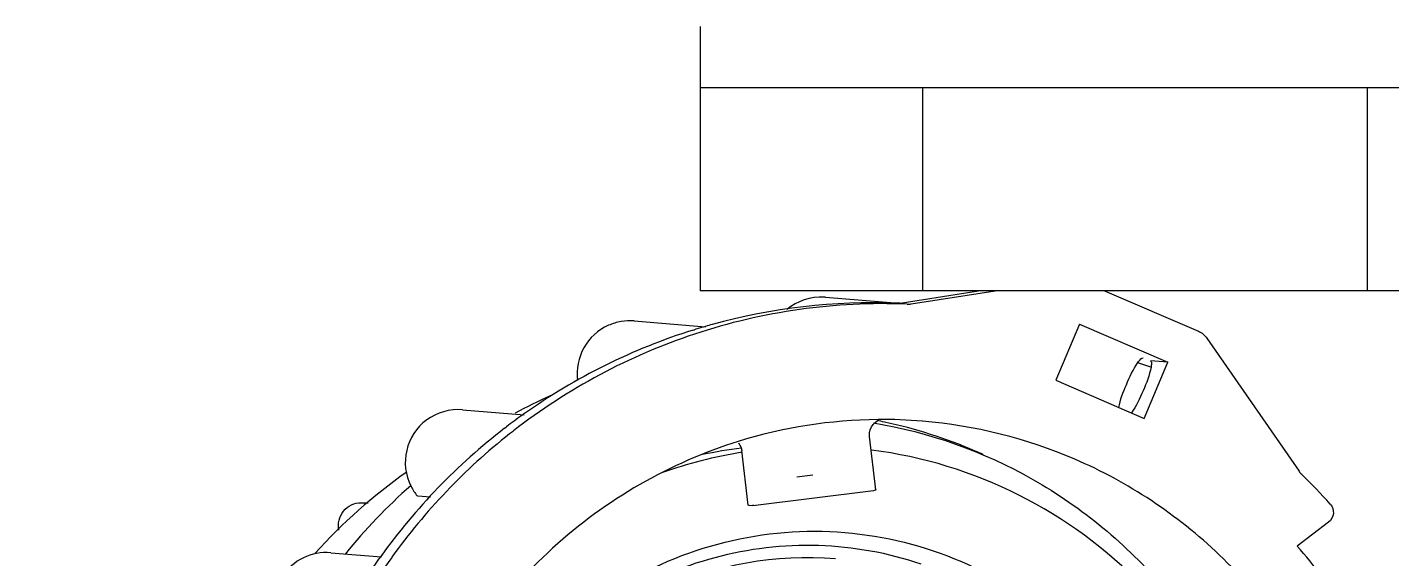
# Model space of a CAD drawing. Header units: metres. Extents: x 27859 to 32645, y 1492 to 8791.
# Drawn here: x 29742.37 to 29775.96, y 5271.92 to 5285 of the extents above; entities that cross this region are included whole.
import ezdxf

# ---------------------------------------------------------------- set-up
doc = ezdxf.new("R2010")
doc.units = ezdxf.units.M
doc.linetypes.add('CENTER', pattern=[2, 1.25, -0.25, 0.25, -0.25])
doc.layers.add('E-EQPT', color=190, linetype='Continuous')
doc.layers.add('E-HAT', color=253, linetype='CENTER', lineweight=15)

# ---------------------------------------------------------------- blocks, each defined once
blk = doc.blocks.new('EDG')
at = {"color": 0, "linetype": 'Continuous'}
for p, q in [((1120.465, 2235.269, 1), (1119.217, 2235.372, 1)), ((1095.901, 2234.516, 1), (1096.671, 2235.104, 1)), ((1107.106, 2233.744, 1), (1110.072, 2234.113, 1)), ((1110.068, 2234.091, 1), (1110.072, 2234.113, 1)), ((1110.072, 2234.113, 1), (1110.167, 2234.105, 1)), ((1110.167, 2234.105, 1), (1110.187, 2234.1, 1)), ((1110.188, 2234.1, 1), (1110.347, 2232.757, 1)), ((1119.718, 2234.038, 1), (1119.548, 2234.038, 1)), ((1107.044, 2233.72, 1), (1107.199, 2232.409, 1)), ((1118.011, 2233.903, 1), (1118.318, 2233.878, 1)), ((1118.318, 2233.878, 1), (1118.338, 2233.869, 1)), ((1108.597, 2233.362, 1), (1108.989, 2233.41, 1)), ((1098.897, 2229.993, 1), (1096.628, 2233.266, 1)), ((1110.364, 2232.682, 1), (1110.347, 2232.759, 1)), ((1110.429, 2232.562, 1), (1110.364, 2232.682, 1)), ((1107.199, 2232.411, 1), (1107.2, 2232.401, 1)), ((1107.2, 2232.401, 1), (1107.199, 2232.32, 1)), ((1107.013, 2232.025, 1), (1106.992, 2232.014, 1)), ((1107.067, 2232.064, 1), (1107.013, 2232.025, 1)), ((1107.114, 2232.115, 1), (1107.067, 2232.064, 1)), ((1107.154, 2232.175, 1), (1107.114, 2232.115, 1)), ((1107.183, 2232.244, 1), (1107.154, 2232.175, 1)), ((1107.199, 2232.32, 1), (1107.183, 2232.244, 1)), ((1116.091, 2232.135, 1), (1116.136, 2232.17, 1)), ((1116.187, 2232.208, 1), (1116.136, 2232.17, 1)), ((1100.437, 2231.966, 1), (1099.856, 2230.585, 1)), ((1102.612, 2231.028, 1), (1100.437, 2231.966, 1)), ((1117.224, 2231.752, 1), (1115.707, 2231.876, 1)), ((1102.031, 2229.647, 1), (1102.612, 2231.028, 1)), ((1100.265, 2230.665, 1), (1100.271, 2230.702, 1)), ((1100.274, 2230.707, 1), (1100.596, 2230.595, 1)), ((1099.856, 2230.585, 1), (1100.288, 2230.55, 1)), ((1102.031, 2229.647, 1), (1099.856, 2230.585, 1)), ((1100.288, 2230.55, 1), (1100.281, 2230.551, 1)), ((1101.418, 2228.825, 1), (1099.107, 2229.821, 1)), ((1112.995, 2229.568, 1), (1111.238, 2229.712, 1)), ((1111.48, 2229.772, 1), (1111.51, 2229.782, 1)), ((1111.544, 2229.792, 1), (1111.51, 2229.782, 1)), ((1106.178, 2229.149, 1), (1104.11, 2228.825, 1)), ((1106.45, 2229.127, 1), (1104.523, 2228.825, 1)), ((1106.45, 2229.127, 1), (1106.49, 2229.131, 1)), ((1108.288, 2228.982, 1), (1106.482, 2229.13, 1)), ((1106.49, 2229.131, 1), (1106.544, 2229.132, 1)), ((1108.288, 2228.982, 1), (1108.324, 2228.98, 1)), ((1089.475, 2228.825, 1), (1111.375, 2228.825, 1)), ((1094.95, 2223.825, 1), (1094.95, 2228.825, 1)), ((1105.9, 2223.825, 1), (1105.9, 2228.825, 1)), ((1111.375, 2222.325, 1), (1111.375, 2228.825, 1)), ((1111.375, 2223.825, 1), (1089.475, 2223.825, 1))]:
    blk.add_line(p, q, dxfattribs=at)
for centre, radius, start, end in [((1106.467, 2244.342, 1), 15.376, 324.3604, 342.7617), ((1107.075, 2244.167, 1), 13.798, 213.1023, 221.0601), ((1108.575, 2243.896, 1), 11.243, 223.9205, 262.7381), ((1108.731, 2243.915, 1), 8.525, 265.3337, 294.9482), ((1106.89, 2244.239, 1), 15.208, 324.2702, 326.9804), ((1120.571, 2236.565, 1), 1.3, 265.3133, 326.5081), ((1106.644, 2244.247, 1), 15.178, 308.3627, 324.2612), ((1106.915, 2244.23, 1), 15.182, 307.6416, 324.2437), ((1109.355, 2244.001, 1), 13.831, 311.3644, 321.0057), ((1111.243, 2243.842, 1), 12.863, 304.9353, 318.2897), ((1107.02, 2244.097, 1), 15.001, 221.9235, 225.8169), ((1117.325, 2233.045, 1), 1.306, 27.1194, 39.1541), ((1117.33, 2233.047, 1), 1.3, 306.5154, 27.0977), ((1108.543, 2243.898, 1), 11.245, 279.202, 289.6349), ((1106.9, 2244.031, 1), 12.04, 246.7334, 265.2442), ((1109.338, 2243.765, 1), 11.975, 245.6848, 246.6799), ((1109.347, 2243.791, 1), 12.002, 246.69, 257.9235), ((1109.009, 2243.824, 1), 11.208, 276.8982, 281.8654), ((1106.867, 2244.032, 1), 12.04, 270.5953, 287.2508), ((1106.765, 2244.117, 1), 15, 307.8512, 308.3095), ((1106.879, 2243.955, 1), 11.963, 265.315, 270.5402), ((1109.332, 2243.739, 1), 11.948, 257.9407, 258.8183), ((1106.812, 2244.053, 1), 14.921, 288.3638, 307.8612), ((1107.049, 2244.083, 1), 14.984, 305.3457, 307.1189), ((1107.057, 2244.087, 1), 14.983, 287.4246, 305.3092), ((1109.492, 2243.819, 1), 13.601, 294.1736, 298.2441), ((1113.101, 2230.864, 1), 1.3, 293.8011, 7.612), ((1106.87, 2243.897, 1), 14.755, 267.6846, 288.3397), ((1107.132, 2243.958, 1), 14.837, 267.729, 285.4219), ((1107.132, 2243.914, 1), 14.795, 285.4669, 286.126), ((1107.135, 2243.903, 1), 14.784, 286.126, 287.0919), ((1113.1, 2230.868, 1), 1.304, 279.5652, 293.7799), ((1113.101, 2230.87, 1), 1.306, 265.3454, 279.5128)]:
    blk.add_arc(centre, radius, start, end, dxfattribs=at)
for points, knots in [([(1107.913, 2256.549, 1), (1106.5, 2256.665, 1), (1103.601, 2256.384, 1), (1099.686, 2254.47, 1), (1096.66, 2251.306, 1), (1094.896, 2247.284, 1), (1094.605, 2242.897, 1), (1095.824, 2238.678, 1), (1098.402, 2235.147, 1), (1100.838, 2233.532, 1), (1102.144, 2232.97, 1)], [0, 0, 0, 0, 0.124043, 0.248496, 0.373573, 0.499187, 0.624999, 0.750576, 0.875596, 1, 1, 1, 1]), ([(1110.438, 2232.533, 1), (1112.113, 2233.055, 1), (1115.282, 2234.875, 1), (1118.414, 2239.341, 1), (1119.416, 2244.715, 1), (1118.518, 2248.276, 1), (1117.729, 2249.86, 1)], [0, 0, 0, 0, 0.248479, 0.498491, 0.74942, 1, 1, 1, 1]), ([(1105.931, 2235.548, 1), (1106.742, 2235.276, 1), (1108.457, 2234.967, 1), (1111.047, 2235.27, 1), (1113.446, 2236.307, 1), (1114.785, 2237.433, 1), (1115.359, 2238.076, 1)], [0, 0, 0, 0, 0.249341, 0.498787, 0.748894, 1, 1, 1, 1]), ([(1114.952, 2237.324, 1), (1114.238, 2236.638, 1), (1112.579, 2235.488, 1), (1109.685, 2234.647, 1), (1106.679, 2234.77, 1), (1104.8, 2235.491, 1), (1103.948, 2235.988, 1)], [0, 0, 0, 0, 0.250909, 0.500817, 0.750272, 1, 1, 1, 1]), ([(1107.107, 2232.074, 1), (1105.738, 2232.301, 1), (1103.055, 2233.249, 1), (1100.867, 2235.066, 1), (1099.964, 2236.126, 1)], [0, 0, 0, 0, 0.499085, 1, 1, 1, 1]), ([(1120.266, 2234.715, 1), (1120.297, 2234.557, 1), (1120.214, 2234.196, 1), (1119.877, 2234.038, 1), (1119.718, 2234.038, 1)], [0, 0, 0, 0, 0.502633, 1, 1, 1, 1]), ([(1095.859, 2234.074, 1), (1095.805, 2234.134, 1), (1095.746, 2234.307, 1), (1095.836, 2234.467, 1), (1095.901, 2234.516, 1)], [0, 0, 0, 0, 0.500063, 1, 1, 1, 1]), ([(1107.044, 2233.72, 1), (1107.043, 2233.726, 1), (1107.075, 2233.734, 1), (1107.09, 2233.74, 1), (1107.106, 2233.744, 1)], [0, 0, 0, 0, 0.270514, 1, 1, 1, 1]), ([(1100.271, 2230.702, 1), (1100.308, 2230.903, 1), (1100.461, 2231.288, 1), (1100.635, 2231.663, 1), (1100.756, 2231.829, 1)], [0, 0, 0, 0, 0.49885, 1, 1, 1, 1]), ([(1101.067, 2231.7, 1), (1101.031, 2231.505, 1), (1100.883, 2231.127, 1), (1100.712, 2230.76, 1), (1100.596, 2230.592, 1)], [0, 0, 0, 0, 0.492353, 1, 1, 1, 1]), ([(1100.281, 2230.551, 1), (1100.276, 2230.554, 1), (1100.25, 2230.587, 1), (1100.261, 2230.632, 1), (1100.265, 2230.665, 1)], [0, 0, 0, 0, 0.141571, 1, 1, 1, 1]), ([(1100.596, 2230.592, 1), (1100.573, 2230.56, 1), (1100.54, 2230.516, 1), (1100.489, 2230.47, 1), (1100.469, 2230.472, 1)], [0, 0, 0, 0, 0.663675, 1, 1, 1, 1])]:
    blk.add_open_spline(points, degree=3, knots=knots, dxfattribs=at)
for points in [[(1096.628, 2233.266, 1), (1096.61, 2233.292, 1), (1096.59, 2233.319, 1), (1096.563, 2233.335, 1)], [(1117.224, 2231.752, 1), (1117.528, 2231.727, 1), (1117.859, 2231.821, 1), (1118.104, 2232.003, 1)], [(1099.107, 2229.821, 1), (1099.023, 2229.857, 1), (1098.948, 2229.919, 1), (1098.897, 2229.993, 1)], [(1106.274, 2229.154, 1), (1106.242, 2229.156, 1), (1106.209, 2229.156, 1), (1106.18, 2229.145, 1)], [(1108.324, 2228.98, 1), (1108.645, 2228.963, 1), (1108.992, 2229.08, 1), (1109.236, 2229.288, 1)]]:
    blk.add_open_spline(points, degree=3, dxfattribs=at)

msp = doc.modelspace()

# ---------------------------------------------------------------- hatches: boundary and pattern name
at = {"layer": 'E-HAT', "linetype": 'Continuous'}
h = msp.add_hatch(dxfattribs=at)
h.set_pattern_fill('AR-CONC', color=8, scale=40, angle=90)
h.set_pattern_definition([(140, (30868.3, 2757.35), (25.101, 286.904), [30, -330]), (85, (30868.3, 2757.35), (-300.877, -55.5), [24, -264]), (190.4514, (30870.4, 2781.26), (-275.776, 231.404), [25.496, -280.457]), (136.184, (30788.3, 2757.35), (66.208, 426.897), [45, -495]), (186.636, (30793.8, 2792.93), (-389.647, 373.865), [38.244, -420.686]), (81.184, (30788.3, 2757.35), (-389.647, 373.865), [36, -396]), (111, (30808.3, 2797.35), (161.0476, 238.763), [30, -330]), (56, (30808.3, 2797.35), (-290.06, 97.326), [24, -264]), (161.4514, (30821.72, 2817.25), (-129.012, 336.089), [25.496, -280.457]), (127.5, (30868.3, 2757.35), (-133.1575, 4.864), [0, -260.8, 0, -268, 0, -265]), (97.5, (30868.3, 2757.35), (-157.7647, 105.2278), [0, -152.8, 0, -254.8, 0, -101]), (57.5, (30868.3, 2668.15), (9.022, 213.529), [0, -100, 0, -312, 0, -414]), (47.5, (30868.3, 2628.15), (-40.042, 233.2745), [0, -130, 0, -207.2, 0, -294])])
h.paths.add_polyline_path([(32053.297, 1585.353), (28053.297, 1585.353), (28053.297, 2085.353), (28638.297, 2085.353), (28638.297, 8185.353), (28053.297, 8185.353), (28053.297, 8685.353), (32053.297, 8685.353), (32053.297, 8185.353), (31468.297, 8185.353), (31468.297, 2085.353), (32053.297, 2085.353)])

# ---------------------------------------------------------------- next in the draw order: wipeouts: each hides what was drawn before it
msp.add_wipeout([(30870.305, 2757.353), (29240.319, 2757.353), (29240.319, 7507.34), (30870.305, 7507.34)]).translate(0, 0, -732205.316).dxf.layer = 'E-EQPT'

# ---------------------------------------------------------------- next in the draw order: block references
at = {"layer": 'E-EQPT', "rotation": 180}
msp.add_blockref('EDG', (30870.305, 7507.34, -732206.316), dxfattribs=at)

doc.saveas('drawing.dxf')
